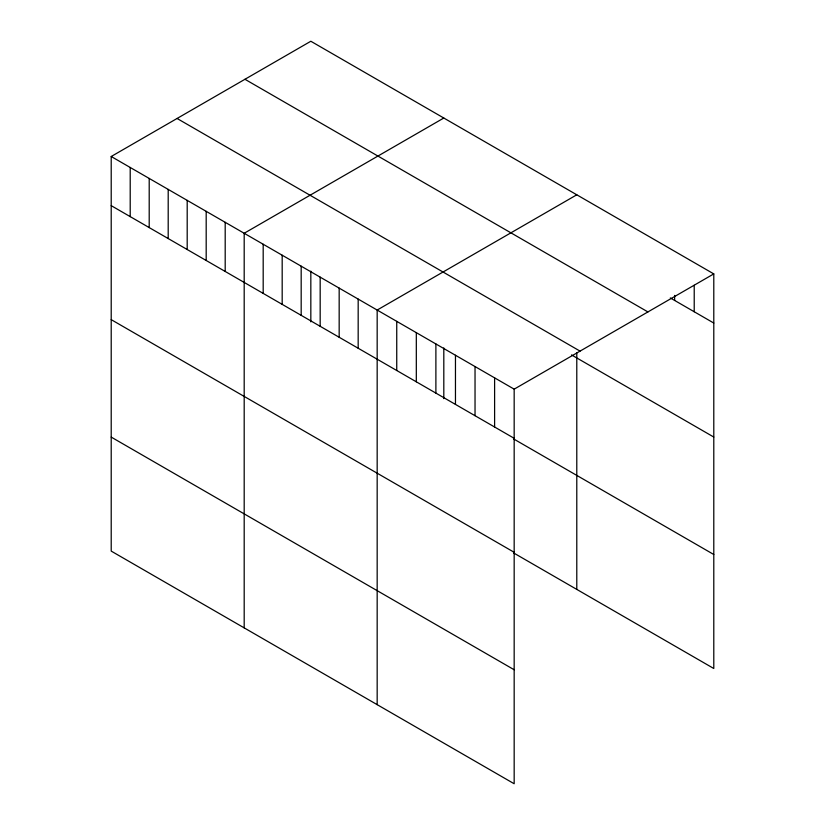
<?xml version="1.0" encoding="UTF-8"?>
<svg xmlns="http://www.w3.org/2000/svg" width="825" height="825" viewBox="0 0 825 825"><rect width="100%" height="100%" fill="white"/><g stroke="black" fill="none" stroke-linecap="round" stroke-linejoin="round"><path stroke-width="1.24" d="M111.21 156.502L514.171 389.153L514.171 783.75L111.21 551.1L111.21 156.502L310.829 41.25L713.79 273.9L713.79 668.498L513.459 552.843M443.809 118.027L244.19 233.269L244.19 627.877M576.788 194.803L377.169 310.045L377.169 704.653M514.171 389.153L713.79 273.9M670.302 297.938L713.79 323.049M244.953 79.282L647.924 311.933M177.076 118.47L580.047 351.12M571.508 354.905L713.79 437.054M111.21 205.652L514.171 438.302M513.459 438.838L713.79 554.503M111.21 319.646L514.171 552.296M111.21 437.095L514.171 669.756M694.217 285.285L694.217 311.747M674.644 295.412L674.644 300.455M576.788 352.883L576.788 589.401M494.608 377.85L494.608 426.999M475.035 366.548L475.035 415.697M455.462 355.245L455.462 404.394M443.809 347.933L443.809 398.63M435.889 343.953L435.889 393.102M416.316 332.65L416.316 381.8M396.743 321.348L396.743 370.497M358.174 299.083L358.174 348.233M339.168 288.111L339.168 337.26M320.172 277.148L320.172 326.298M310.829 271.157L310.829 321.853M301.177 266.176L301.177 315.325M282.181 255.214L282.181 304.363M263.185 244.241L263.185 293.391M225.194 222.307L225.194 271.456M206.188 211.334L206.188 260.483M187.193 200.372L187.193 249.521M168.197 189.399L168.197 238.549M149.201 178.437L149.201 227.587M130.206 167.465L130.206 216.614"/></g></svg>
